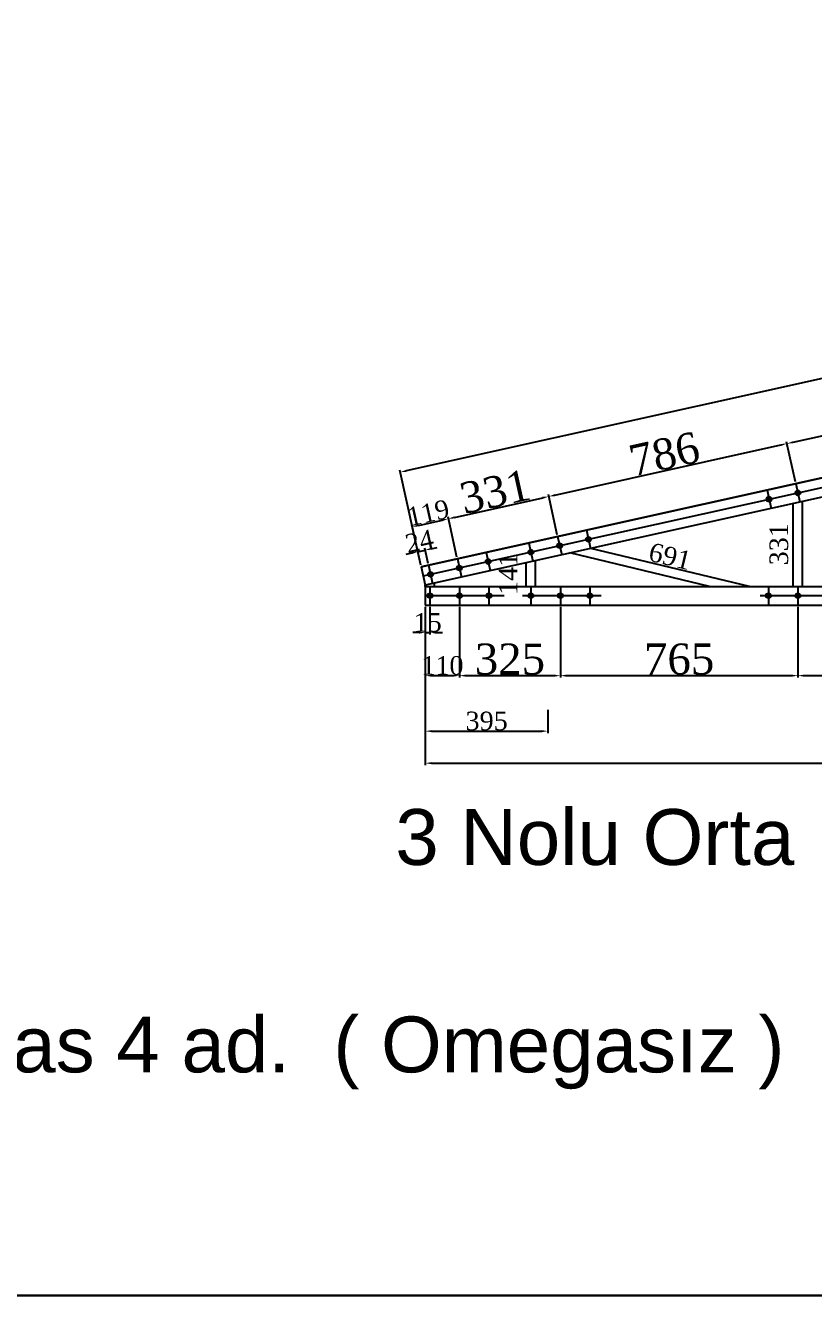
# Model space of a CAD drawing. Header units: millimetres. Extents: x 201962 to 221859, y -224854 to -197588.
# Drawn here: x 212460 to 214998, y -217728 to -213603 of the extents above; entities that cross this region are included whole.
import ezdxf

# ---------------------------------------------------------------- set-up
doc = ezdxf.new("R2010")
doc.units = ezdxf.units.MM
doc.header["$MEASUREMENT"] = 0
for name, color, linetype in [('Block1', 255, 'Continuous'), ('DUVAR', 7, 'Continuous'), ('ÖLÇÜLENDİRME', 121, 'Continuous')]:
    doc.layers.add(name, color=color, linetype=linetype)
doc.styles.add('133', font='times.ttf')
doc.styles.get("Standard").update_dxf_attribs({"font": 'arial.ttf'})
doc.dimstyles.new('MAKAS', dxfattribs={"dimscale": 20, "dimtxt": 1.3, "dimasz": 1, "dimexe": 0.3, "dimexo": 0.3, "dimgap": 0.1, "dimtad": 1, "dimrnd": 1, "dimzin": 12, "dimdsep": 46, "dimlunit": 6, "dimtxsty": '133', "dimcen": 0.8, "dimdle": 0.0005, "dimclrd": 4, "dimclre": 6, "dimclrt": 2, "dimazin": 3, "dimtfac": 1, "dimtmove": 0, "dimatfit": 2, "dimldrblk": 'DOTSMALL', "dimfxl": 0, "dimtolj": 1, "dimtzin": 0, "dimarcsym": 0})
doc.dimstyles.new('makas 1', dxfattribs={"dimscale": 20, "dimtxt": 3, "dimasz": 1.2, "dimexe": 0.3, "dimexo": 0.3, "dimgap": 0.1, "dimtad": 1, "dimrnd": 1, "dimzin": 12, "dimdsep": 46, "dimlunit": 6, "dimtxsty": '133', "dimblk": 'NONE', "dimcen": 0.8, "dimdle": 0.0005, "dimse1": 1, "dimse2": 1, "dimsd1": 1, "dimsd2": 1, "dimclrd": 105, "dimclre": 42, "dimclrt": 2, "dimazin": 3, "dimtfac": 1, "dimtmove": 0, "dimatfit": 2, "dimldrblk": 'NONE', "dimfxl": 0, "dimtolj": 1, "dimtzin": 0, "dimarcsym": 0})

# ---------------------------------------------------------------- blocks, each defined once
blk = doc.blocks.new('*D9965')
at = {"layer": 'Defpoints', "color": 0}
for p in [(213747.6, -215470.4), (213762.6, -215470.4), (213762.6, -215559.4)]:
    blk.add_point(p, dxfattribs=at)
at = {"layer": 'ÖLÇÜLENDİRME', "color": 6, "lineweight": -2, "ltscale": 0.5}
for p, q in [((213747.6, -215476.4), (213747.6, -215565.4)), ((213762.6, -215476.4), (213762.6, -215565.4))]:
    blk.add_line(p, q, dxfattribs=at)
at = {"layer": 'ÖLÇÜLENDİRME', "color": 4, "lineweight": -2, "ltscale": 0.5}
for p, q in [((213727.6, -215559.4), (213707.6, -215559.4)), ((213747.6, -215559.4), (213762.6, -215559.4)), ((213782.6, -215559.4), (213802.6, -215559.4))]:
    blk.add_line(p, q, dxfattribs=at)
at = {"layer": 'ÖLÇÜLENDİRME', "color": 4}
for points in [[(213727.6, -215562.8), (213727.6, -215556.1), (213747.6, -215559.4)], [(213782.6, -215556.1), (213782.6, -215562.8), (213762.6, -215559.4)]]:
    blk.add_solid(points, dxfattribs=at)
at = {"layer": 'ÖLÇÜLENDİRME', "color": 2, "insert": (213755.1, -215527), "char_height": 60, "attachment_point": 5, "style": '133'}
blk.add_mtext('\\A1;15', dxfattribs=at)
blk = doc.blocks.new('_DotSmall')
at = {"color": 0, "linetype": 'ByBlock', "const_width": 0.5}
blk.add_lwpolyline([(-0.0625, 0, 1), (0.0625, 0, 1)], format="xyb", close=True, dxfattribs=at)
blk = doc.blocks.new('*D9966')
at = {"layer": 'Defpoints', "color": 0}
for p in [(213747.6, -215470.4), (213857.6, -215470.4), (213857.6, -215698.1)]:
    blk.add_point(p, dxfattribs=at)
at = {"layer": 'ÖLÇÜLENDİRME', "color": 6, "lineweight": -2, "ltscale": 0.5}
for p, q in [((213747.6, -215476.4), (213747.6, -215704.1)), ((213857.6, -215476.4), (213857.6, -215704.1))]:
    blk.add_line(p, q, dxfattribs=at)
at = {"layer": 'ÖLÇÜLENDİRME', "color": 4, "lineweight": -2, "ltscale": 0.5}
blk.add_line((213767.6, -215698.1), (213837.6, -215698.1), dxfattribs=at)
at = {"layer": 'ÖLÇÜLENDİRME', "color": 4}
for points in [[(213767.6, -215694.7), (213767.6, -215701.4), (213747.6, -215698.1)], [(213837.6, -215701.4), (213837.6, -215694.7), (213857.6, -215698.1)]]:
    blk.add_solid(points, dxfattribs=at)
at = {"layer": 'ÖLÇÜLENDİRME', "color": 2, "insert": (213802.6, -215665.6), "char_height": 60, "attachment_point": 5, "style": '133'}
blk.add_mtext('\\A1;110', dxfattribs=at)
blk = doc.blocks.new('*D9967')
at = {"layer": 'Defpoints', "color": 0}
for p in [(213857.6, -215470.4), (214182.6, -215470.4), (214182.6, -215698.1)]:
    blk.add_point(p, dxfattribs=at)
at = {"layer": 'ÖLÇÜLENDİRME', "color": 6, "lineweight": -2, "ltscale": 0.5}
for p, q in [((213857.6, -215476.4), (213857.6, -215704.1)), ((214182.6, -215476.4), (214182.6, -215704.1))]:
    blk.add_line(p, q, dxfattribs=at)
at = {"layer": 'ÖLÇÜLENDİRME', "color": 4, "lineweight": -2, "ltscale": 0.5}
blk.add_line((213877.6, -215698.1), (214162.6, -215698.1), dxfattribs=at)
at = {"layer": 'ÖLÇÜLENDİRME', "color": 4}
for points in [[(213877.6, -215694.7), (213877.6, -215701.4), (213857.6, -215698.1)], [(214162.6, -215701.4), (214162.6, -215694.7), (214182.6, -215698.1)]]:
    blk.add_solid(points, dxfattribs=at)
at = {"layer": 'ÖLÇÜLENDİRME', "color": 2, "insert": (214020.1, -215645.3), "char_height": 100, "attachment_point": 5, "style": '133'}
blk.add_mtext('\\A1;325', dxfattribs=at)
blk = doc.blocks.new('*D9968')
at = {"layer": 'Defpoints', "color": 0}
for p in [(214182.6, -215470.4), (214947.6, -215470.4), (214947.6, -215698.1)]:
    blk.add_point(p, dxfattribs=at)
at = {"layer": 'ÖLÇÜLENDİRME', "color": 6, "lineweight": -2, "ltscale": 0.5}
for p, q in [((214182.6, -215476.4), (214182.6, -215704.1)), ((214947.6, -215476.4), (214947.6, -215704.1))]:
    blk.add_line(p, q, dxfattribs=at)
at = {"layer": 'ÖLÇÜLENDİRME', "color": 4, "lineweight": -2, "ltscale": 0.5}
blk.add_line((214202.6, -215698.1), (214927.6, -215698.1), dxfattribs=at)
at = {"layer": 'ÖLÇÜLENDİRME', "color": 4}
for points in [[(214202.6, -215694.7), (214202.6, -215701.4), (214182.6, -215698.1)], [(214927.6, -215701.4), (214927.6, -215694.7), (214947.6, -215698.1)]]:
    blk.add_solid(points, dxfattribs=at)
at = {"layer": 'ÖLÇÜLENDİRME', "color": 2, "insert": (214565.1, -215645.2), "char_height": 100, "attachment_point": 5, "style": '133'}
blk.add_mtext('\\A1;765', dxfattribs=at)
blk = doc.blocks.new('*D9969')
at = {"layer": 'Defpoints', "color": 0}
for p in [(214947.6, -215470.4), (215712.6, -215470.4), (215712.6, -215698.1)]:
    blk.add_point(p, dxfattribs=at)
at = {"layer": 'ÖLÇÜLENDİRME', "color": 6, "lineweight": -2, "ltscale": 0.5}
for p, q in [((214947.6, -215476.4), (214947.6, -215704.1)), ((215712.6, -215476.4), (215712.6, -215704.1))]:
    blk.add_line(p, q, dxfattribs=at)
at = {"layer": 'ÖLÇÜLENDİRME', "color": 4, "lineweight": -2, "ltscale": 0.5}
blk.add_line((214967.6, -215698.1), (215692.6, -215698.1), dxfattribs=at)
at = {"layer": 'ÖLÇÜLENDİRME', "color": 4}
for points in [[(214967.6, -215694.7), (214967.6, -215701.4), (214947.6, -215698.1)], [(215692.6, -215701.4), (215692.6, -215694.7), (215712.6, -215698.1)]]:
    blk.add_solid(points, dxfattribs=at)
at = {"layer": 'ÖLÇÜLENDİRME', "color": 2, "insert": (215330.1, -215645.2), "char_height": 100, "attachment_point": 5, "style": '133'}
blk.add_mtext('\\A1;765', dxfattribs=at)
blk = doc.blocks.new('*D9973')
at = {"layer": 'Defpoints', "color": 0}
for p in [(213747.6, -215802.5), (214142.6, -215802.5), (214142.6, -215876.9)]:
    blk.add_point(p, dxfattribs=at)
at = {"layer": 'ÖLÇÜLENDİRME', "color": 6, "lineweight": -2, "ltscale": 0.5}
for p, q in [((213747.6, -215808.5), (213747.6, -215882.9)), ((214142.6, -215808.5), (214142.6, -215882.9))]:
    blk.add_line(p, q, dxfattribs=at)
at = {"layer": 'ÖLÇÜLENDİRME', "color": 4, "lineweight": -2, "ltscale": 0.5}
blk.add_line((213767.6, -215876.9), (214122.6, -215876.9), dxfattribs=at)
at = {"layer": 'ÖLÇÜLENDİRME', "color": 4}
for points in [[(213767.6, -215873.6), (213767.6, -215880.2), (213747.6, -215876.9)], [(214122.6, -215880.2), (214122.6, -215873.6), (214142.6, -215876.9)]]:
    blk.add_solid(points, dxfattribs=at)
at = {"layer": 'ÖLÇÜLENDİRME', "color": 2, "insert": (213945.1, -215844.4), "char_height": 60, "attachment_point": 5, "style": '133'}
blk.add_mtext('\\A1;395', dxfattribs=at)
blk = doc.blocks.new('*D9974')
at = {"layer": 'Defpoints', "color": 0}
for p in [(219897.6, -215470.4), (213747.6, -215612.9), (219897.6, -215980.1)]:
    blk.add_point(p, dxfattribs=at)
at = {"layer": 'ÖLÇÜLENDİRME', "color": 6, "lineweight": -2, "ltscale": 0.5}
for p, q in [((219897.6, -215476.4), (219897.6, -215986.1)), ((213747.6, -215618.9), (213747.6, -215986.1))]:
    blk.add_line(p, q, dxfattribs=at)
at = {"layer": 'ÖLÇÜLENDİRME', "color": 4, "lineweight": -2, "ltscale": 0.5}
blk.add_line((213767.6, -215980.1), (219877.6, -215980.1), dxfattribs=at)
at = {"layer": 'ÖLÇÜLENDİRME', "color": 4}
for points in [[(213767.6, -215976.7), (213767.6, -215983.4), (213747.6, -215980.1)], [(219877.6, -215983.4), (219877.6, -215976.7), (219897.6, -215980.1)]]:
    blk.add_solid(points, dxfattribs=at)
at = {"layer": 'ÖLÇÜLENDİRME', "color": 2, "insert": (216822.6, -215927.2), "char_height": 100, "attachment_point": 5, "style": '133'}
blk.add_mtext('\\A1;6.150', dxfattribs=at)
blk = doc.blocks.new('*D10024')
at = {"layer": 'Defpoints', "color": 0}
for p in [(214087.6, -215299.9), (214046.2, -215440.4), (214087.6, -215440.4)]:
    blk.add_point(p, dxfattribs=at)
at = {"layer": 'Block1', "color": 2, "insert": (214014.3, -215370.2), "char_height": 60, "attachment_point": 5, "rotation": 90, "style": '133'}
blk.add_mtext('\\A1;141', dxfattribs=at)
blk = doc.blocks.new('_None')
blk = doc.blocks.new('*D10025')
at = {"layer": 'Defpoints', "color": 0}
for p in [(214180.3, -215313.4), (214864.2, -215425.8), (214852.6, -215474.5)]:
    blk.add_point(p, dxfattribs=at)
at = {"layer": 'Block1', "color": 2, "insert": (214535.7, -215313.6), "char_height": 60, "attachment_point": 5, "rotation": 346.5214, "style": '133'}
blk.add_mtext('\\A1;691', dxfattribs=at)
blk = doc.blocks.new('*D10026')
at = {"layer": 'Defpoints', "color": 0}
for p in [(214919, -215109), (214962.8, -215109), (214962.8, -215440.4)]:
    blk.add_point(p, dxfattribs=at)
at = {"layer": 'Block1', "color": 2, "insert": (214886.5, -215274.7), "char_height": 60, "attachment_point": 5, "rotation": 90, "style": '133'}
blk.add_mtext('\\A1;331', dxfattribs=at)
blk = doc.blocks.new('*D10042')
at = {"layer": 'Defpoints', "color": 0}
for p in [(213747.1, -215293.4), (213734.6, -215347.5), (213758, -215342.3)]:
    blk.add_point(p, dxfattribs=at)
at = {"layer": 'ÖLÇÜLENDİRME', "color": 6, "lineweight": -2, "ltscale": 0.5}
for p, q in [((213756.7, -215336.5), (213745.8, -215287.5)), ((213733.3, -215341.7), (213722.4, -215292.7))]:
    blk.add_line(p, q, dxfattribs=at)
at = {"layer": 'ÖLÇÜLENDİRME', "color": 4, "lineweight": -2, "ltscale": 0.5}
for p, q in [((213766.6, -215289), (213786.2, -215284.7)), ((213704.2, -215302.9), (213684.6, -215307.2)), ((213723.7, -215298.6), (213747.1, -215293.4))]:
    blk.add_line(p, q, dxfattribs=at)
at = {"layer": 'ÖLÇÜLENDİRME', "color": 4}
for points in [[(213765.9, -215285.8), (213767.4, -215292.3), (213747.1, -215293.4)], [(213704.9, -215306.2), (213703.4, -215299.6), (213723.7, -215298.6)]]:
    blk.add_solid(points, dxfattribs=at)
at = {"layer": 'ÖLÇÜLENDİRME', "color": 2, "insert": (213728.5, -215264.8), "char_height": 60, "attachment_point": 5, "rotation": 12.5158, "style": '133'}
blk.add_mtext('\\A1;24', dxfattribs=at)
blk = doc.blocks.new('*D10043')
at = {"layer": 'Defpoints', "color": 0}
for p in [(213822, -215192.4), (213850.7, -215321.7), (213734.6, -215347.5)]:
    blk.add_point(p, dxfattribs=at)
at = {"layer": 'ÖLÇÜLENDİRME', "color": 4, "lineweight": -2, "ltscale": 0.5}
blk.add_line((213725.4, -215213.8), (213802.5, -215196.7), dxfattribs=at)
at = {"layer": 'ÖLÇÜLENDİRME', "color": 6, "lineweight": -2, "ltscale": 0.5}
for p, q in [((213849.4, -215315.9), (213820.7, -215186.5)), ((213733.3, -215341.7), (213704.5, -215212.3))]:
    blk.add_line(p, q, dxfattribs=at)
at = {"layer": 'ÖLÇÜLENDİRME', "color": 4}
for points in [[(213803.2, -215200), (213801.8, -215193.5), (213822, -215192.4)], [(213724.6, -215210.6), (213726.1, -215217.1), (213705.8, -215218.2)]]:
    blk.add_solid(points, dxfattribs=at)
at = {"layer": 'ÖLÇÜLENDİRME', "color": 2, "insert": (213756.9, -215173.5), "char_height": 60, "attachment_point": 5, "rotation": 12.5158, "style": '133'}
blk.add_mtext('\\A1;119', dxfattribs=at)
blk = doc.blocks.new('*D10044')
at = {"layer": 'Defpoints', "color": 0}
for p in [(214145.1, -215120.7), (214173.8, -215250), (213850.7, -215321.7)]:
    blk.add_point(p, dxfattribs=at)
at = {"layer": 'ÖLÇÜLENDİRME', "color": 6, "lineweight": -2, "ltscale": 0.5}
for p, q in [((214172.5, -215244.2), (214143.8, -215114.8)), ((213849.4, -215315.9), (213820.7, -215186.5))]:
    blk.add_line(p, q, dxfattribs=at)
at = {"layer": 'ÖLÇÜLENDİRME', "color": 4, "lineweight": -2, "ltscale": 0.5}
blk.add_line((213841.5, -215188), (214125.6, -215125), dxfattribs=at)
at = {"layer": 'ÖLÇÜLENDİRME', "color": 4}
for points in [[(214126.3, -215128.3), (214124.8, -215121.7), (214145.1, -215120.7)], [(213840.8, -215184.8), (213842.3, -215191.3), (213822, -215192.4)]]:
    blk.add_solid(points, dxfattribs=at)
at = {"layer": 'ÖLÇÜLENDİRME', "color": 2, "insert": (213972.1, -215105), "char_height": 100, "attachment_point": 5, "rotation": 12.5158, "style": '133'}
blk.add_mtext('\\A1;331', dxfattribs=at)
blk = doc.blocks.new('*D10045')
at = {"layer": 'Defpoints', "color": 0}
for p in [(214912.3, -214950.3), (214941.1, -215079.7), (214173.8, -215250)]:
    blk.add_point(p, dxfattribs=at)
at = {"layer": 'ÖLÇÜLENDİRME', "color": 4, "lineweight": -2, "ltscale": 0.5}
blk.add_line((214164.6, -215116.3), (214892.8, -214954.7), dxfattribs=at)
at = {"layer": 'ÖLÇÜLENDİRME', "color": 6, "lineweight": -2, "ltscale": 0.5}
for p, q in [((214939.8, -215073.9), (214911, -214944.5)), ((214172.5, -215244.2), (214143.8, -215114.8))]:
    blk.add_line(p, q, dxfattribs=at)
at = {"layer": 'ÖLÇÜLENDİRME', "color": 4}
for points in [[(214893.5, -214957.9), (214892.1, -214951.4), (214912.3, -214950.3)], [(214163.9, -215113.1), (214165.3, -215119.6), (214145.1, -215120.7)]]:
    blk.add_solid(points, dxfattribs=at)
at = {"layer": 'ÖLÇÜLENDİRME', "color": 2, "insert": (214517.2, -214983.9), "char_height": 100, "attachment_point": 5, "rotation": 12.5158, "style": '133'}
blk.add_mtext('\\A1;786', dxfattribs=at)
blk = doc.blocks.new('*D10046')
at = {"layer": 'Defpoints', "color": 0}
for p in [(215677.3, -214780.5), (215706.1, -214909.9), (214941.1, -215079.7)]:
    blk.add_point(p, dxfattribs=at)
at = {"layer": 'ÖLÇÜLENDİRME', "color": 4, "lineweight": -2, "ltscale": 0.5}
blk.add_line((214931.9, -214946), (215657.8, -214784.9), dxfattribs=at)
at = {"layer": 'ÖLÇÜLENDİRME', "color": 6, "lineweight": -2, "ltscale": 0.5}
for p, q in [((215704.8, -214904), (215676, -214774.7)), ((214939.8, -215073.9), (214911, -214944.5))]:
    blk.add_line(p, q, dxfattribs=at)
at = {"layer": 'ÖLÇÜLENDİRME', "color": 4}
for points in [[(215658.5, -214788.1), (215657.1, -214781.6), (215677.3, -214780.5)], [(214931.1, -214942.8), (214932.6, -214949.3), (214912.3, -214950.3)]]:
    blk.add_solid(points, dxfattribs=at)
at = {"layer": 'ÖLÇÜLENDİRME', "color": 2, "insert": (215283.4, -214813.8), "char_height": 100, "attachment_point": 5, "rotation": 12.5158, "style": '133'}
blk.add_mtext('\\A1;784', dxfattribs=at)
blk = doc.blocks.new('*D10055')
at = {"layer": 'Defpoints', "color": 0}
for p in [(219884.6, -213982.3), (213666.8, -215042.3), (213734.6, -215347.5)]:
    blk.add_point(p, dxfattribs=at)
at = {"layer": 'ÖLÇÜLENDİRME', "color": 6, "lineweight": -2, "ltscale": 0.5}
for p, q in [((219883.3, -213976.5), (219815.5, -213671.2)), ((213733.3, -215341.7), (213665.5, -215036.4))]:
    blk.add_line(p, q, dxfattribs=at)
at = {"layer": 'ÖLÇÜLENDİRME', "color": 4, "lineweight": -2, "ltscale": 0.5}
blk.add_line((219797.3, -213681.4), (213686.3, -215037.9), dxfattribs=at)
at = {"layer": 'ÖLÇÜLENDİRME', "color": 4}
for points in [[(219798, -213684.6), (219796.5, -213678.1), (219816.8, -213677.1)], [(213685.6, -215034.7), (213687, -215041.2), (213666.8, -215042.3)]]:
    blk.add_solid(points, dxfattribs=at)
at = {"layer": 'ÖLÇÜLENDİRME', "color": 2, "insert": (216730.3, -214308), "char_height": 100, "attachment_point": 5, "rotation": 12.5158, "style": '133'}
blk.add_mtext('\\A1;6.300', dxfattribs=at)

msp = doc.modelspace()

# ---------------------------------------------------------------- linework, layer by layer
at = {"color": 2}
for points in [[(209922.706, -210537.41), (220819.065, -210537.41), (220819.065, -217695.739), (209922.706, -217695.739)], [(209922.706, -217695.739), (220819.065, -217695.739), (220819.065, -224854.068), (209922.706, -224854.068)]]:
    msp.add_lwpolyline(points, close=True, dxfattribs=at)
at = {"layer": 'Block1', "color": 1}
for p, q in [((219884.556, -213982.334), (213734.556, -215347.537)), ((219897.559, -214040.909), (213747.559, -215406.111)), ((213747.559, -215410.448), (213747.559, -215406.111)), ((213747.559, -215410.448), (218482.559, -215410.448)), ((213747.559, -215410.448), (213747.559, -215470.448)), ((213777.559, -215410.448), (213777.559, -215399.451)), ((213747.559, -215470.448), (218482.559, -215470.448))]:
    msp.add_line(p, q, dxfattribs=at)
at = {"layer": 'Block1', "color": 2}
for p, q in [((213762.559, -215410.448), (213762.559, -215470.448)), ((213857.559, -215410.448), (213857.559, -215470.448)), ((213952.559, -215410.448), (213952.559, -215470.448)), ((214087.559, -215410.448), (214087.559, -215470.448)), ((214182.559, -215410.448), (214182.559, -215470.448)), ((214277.559, -215410.448), (214277.559, -215470.448)), ((214852.558, -215410.448), (214852.558, -215470.448)), ((214947.558, -215410.448), (214947.558, -215470.448))]:
    msp.add_line(p, q, dxfattribs=at)
at = {"layer": 'Block1', "color": 1}
for centre, radius in [((214854.816, -215129.587), 8), ((214947.558, -215109), 8), ((214947.558, -215109), 4), ((214854.816, -215129.587), 4), ((214180.301, -215279.319), 8), ((214180.301, -215279.319), 4), ((214273.043, -215258.731), 8), ((214273.043, -215258.731), 4), ((213949.972, -215330.448), 8), ((213949.972, -215330.448), 4), ((214087.559, -215299.906), 8), ((214087.559, -215299.906), 4), ((213764.487, -215371.623), 8), ((213764.487, -215371.623), 4), ((213857.229, -215351.035), 8), ((213857.229, -215351.035), 4), ((213762.559, -215440.448), 8), ((213762.559, -215440.448), 4), ((213857.559, -215440.448), 8), ((213857.559, -215440.448), 4), ((213952.559, -215440.448), 8), ((213952.559, -215440.448), 4), ((214087.559, -215440.448), 8), ((214087.559, -215440.448), 4), ((214182.559, -215440.448), 8), ((214182.559, -215440.448), 4), ((214277.559, -215440.448), 8), ((214277.559, -215440.448), 4), ((214852.558, -215440.448), 8), ((214852.558, -215440.448), 4), ((214947.558, -215440.448), 8), ((214947.558, -215440.448), 4)]:
    msp.add_circle(centre, radius, dxfattribs=at)
at = {"layer": 'DUVAR', "color": 1}
for p, q in [((213734.556, -215347.537), (217951.897, -214411.354)), ((214932.558, -215410.448), (214932.558, -215143.06)), ((214962.558, -215410.448), (214962.558, -215136.4)), ((214791.748, -215410.448), (214280.276, -215287.856)), ((214102.559, -215410.448), (214102.559, -215327.307)), ((214663.038, -215410.448), (214213.453, -215302.69)), ((213734.556, -215347.537), (213747.559, -215406.111)), ((214072.559, -215410.448), (214072.559, -215333.966)), ((213747.559, -215470.448), (216957.559, -215470.448)), ((213747.559, -215470.448), (217977.559, -215470.448))]:
    msp.add_line(p, q, dxfattribs=at)
at = {"layer": 'ÖLÇÜLENDİRME', "color": 2, "ltscale": 0.5}
for p, q in [((213741.057, -215376.824), (219891.057, -214011.621)), ((214941.057, -215079.713), (214954.059, -215138.287)), ((214848.314, -215100.3), (214861.317, -215158.874)), ((214266.542, -215229.444), (214279.545, -215288.018)), ((214081.057, -215270.619), (214094.06, -215329.193)), ((214173.8, -215250.032), (214186.802, -215308.606)), ((213850.728, -215321.748), (213863.731, -215380.323)), ((213943.471, -215301.161), (213956.473, -215359.735)), ((213757.986, -215342.336), (213770.988, -215400.91)), ((214001.343, -215440.448), (213747.559, -215440.448)), ((214314.429, -215440.448), (214060.645, -215440.448)), ((215079.429, -215440.448), (214825.644, -215440.448))]:
    msp.add_line(p, q, dxfattribs=at)

# ---------------------------------------------------------------- texts
at = {"layer": 'ÖLÇÜLENDİRME', "color": 2, "char_height": 180, "width": 11477.02618, "attachment_point": 1}
for s, insert in [('3 Nolu Orta Makas 4 ad.  ( Omegasız )', (213650.928, -216128.089)), ('2b Nolu Orta Makas 4 ad.  ( Omegasız )', (210446.714, -216796.568))]:
    msp.add_mtext(s, dxfattribs=dict(at, insert=insert))

# ---------------------------------------------------------------- dimensions: what is measured, and where the dimension line sits
at = {"layer": 'Block1', "color": 1}
for p1, p2, distance, picture, middle in [((214962.768, -215440.448), (214962.768, -215109), 43.772, '*D10026', (214886.545, -215274.724)), ((214180.301, -215313.36), (214852.558, -215474.489), 50.023, '*D10025', (214535.674, -215313.635)), ((214087.559, -215299.906), (214087.559, -215440.448), -41.332, '*D10024', (214014.287, -215370.177))]:
    dim = msp.add_aligned_dim(p1=p1, p2=p2, distance=distance, dimstyle='makas 1', override={"dimtxt": 3}, dxfattribs=at)
    dim.commit()
    dim.dimension.update_dxf_attribs({"geometry": picture, "text_midpoint": middle})
at = {"layer": 'ÖLÇÜLENDİRME', "color": 1, "ltscale": 0.5}
for p1, p2, distance, picture, middle in [((219884.556, -213982.334), (213734.556, -215347.537), -312.716, '*D10055', (216730.324, -214308.008)), ((214941.057, -215079.713), (215706.056, -214909.895), 132.516, '*D10046', (215283.375, -214813.793)), ((214173.8, -215250.032), (214941.057, -215079.713), 132.516, '*D10045', (214517.247, -214983.861)), ((213850.728, -215321.748), (214173.8, -215250.032), 132.516, '*D10044', (213972.115, -215105.026))]:
    dim = msp.add_aligned_dim(p1=p1, p2=p2, distance=distance, dimstyle='MAKAS', override={"dimtxt": 5, "dimdle": 1}, dxfattribs=at)
    dim.commit()
    dim.dimension.update_dxf_attribs({"geometry": picture, "text_midpoint": middle})
for base, p2, picture, middle in [((213822.011, -215192.381), (213850.728, -215321.748), '*D10043', (213763.925, -215205.276)), ((213747.116, -215293.368), (213757.986, -215342.336), '*D10042', (213735.401, -215295.969))]:
    dim = msp.add_linear_dim(base=base, p1=(213734.556, -215347.537), p2=p2, angle=12.515807, dimstyle='MAKAS', override={"dimtxt": 3}, dxfattribs=at)
    dim.commit()
    dim.dimension.update_dxf_attribs({"geometry": picture, "text_midpoint": middle, "dimtype": 161})
for base, p2, picture, middle in [((213762.559, -215559.425), (213762.559, -215470.448), '*D9965', (213755.059, -215559.425)), ((213857.559, -215698.069), (213857.559, -215470.448), '*D9966', (213802.559, -215698.069))]:
    dim = msp.add_linear_dim(base=base, p1=(213747.559, -215470.448), p2=p2, dimstyle='MAKAS', override={"dimtxt": 3}, dxfattribs=at)
    dim.commit()
    dim.dimension.update_dxf_attribs({"geometry": picture, "text_midpoint": middle, "dimtype": 160})
for base, p1, p2, override, picture, middle in [((219897.559, -215980.068), (213747.559, -215612.88), (219897.559, -215470.448), {"dimtxt": 5, "dimdle": 1}, '*D9974', (216822.559, -215927.168)), ((214182.559, -215698.069), (213857.559, -215470.448), (214182.559, -215470.448), {"dimtxt": 5, "dimdle": 1}, '*D9967', (214020.059, -215645.318)), ((214947.558, -215698.069), (214182.559, -215470.448), (214947.558, -215470.448), {"dimtxt": 5, "dimdle": 1}, '*D9968', (214565.058, -215645.168)), ((215712.558, -215698.069), (214947.558, -215470.448), (215712.558, -215470.448), {"dimtxt": 5, "dimdle": 1}, '*D9969', (215330.058, -215645.168)), ((214142.559, -215876.906), (213747.559, -215802.474), (214142.559, -215802.474), {"dimtxt": 3}, '*D9973', (213945.059, -215844.365))]:
    dim = msp.add_linear_dim(base=base, p1=p1, p2=p2, dimstyle='MAKAS', override=override, dxfattribs=at)
    dim.commit()
    dim.dimension.update_dxf_attribs({"geometry": picture, "text_midpoint": middle})

doc.saveas('drawing.dxf')
